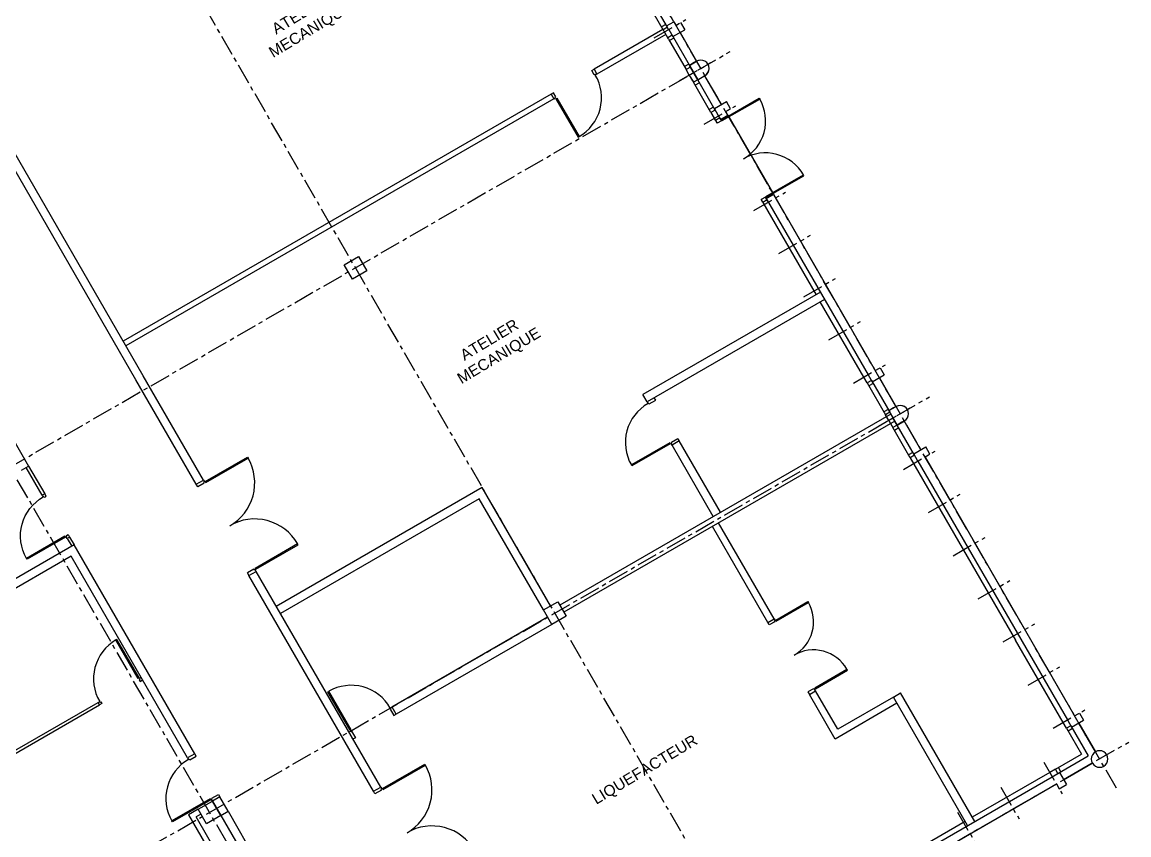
# Model space of a CAD drawing. Extents: x 1614 to 26454, y 2920 to 16595.
# Drawn here: x 9942 to 11940, y 9549 to 11017 of the extents above; entities that cross this region are included whole.
import ezdxf

# ---------------------------------------------------------------- set-up
doc = ezdxf.new("R2010")
doc.units = 0
doc.header["$MEASUREMENT"] = 0
doc.linetypes.add('AXES', pattern=[2, 1.25, -0.25, 0.25, -0.25])
doc.layers.get('0').update_dxf_attribs({"linetype": 'CONTINUOUS'})
for name, color, linetype in [('BA_APPUI_FENETRE', 140, 'CONTINUOUS'), ('BA_AXE_TRAME', 253, 'AXES'), ('BA_CLOISON_EXISTANTE', 4, 'CONTINUOUS'), ('BA_DOUBLAGE', 134, 'CONTINUOUS'), ('BA_MENUIS_EXTERIEURE', 6, 'CONTINUOUS'), ('BA_MENUIS_INTERIEURE', 202, 'CONTINUOUS'), ('BA_STRUCTURE', 5, 'CONTINUOUS'), ('TXT_REP_PIECE', 3, 'CONTINUOUS')]:
    doc.layers.add(name, color=color, linetype=linetype)

# ---------------------------------------------------------------- blocks, each defined once
blk = doc.blocks.new('baie2')
at = {"layer": 'BA_DOUBLAGE'}
blk.add_line((-12, 19), (0, 19), dxfattribs=at)
at = {"layer": 'BA_MENUIS_EXTERIEURE'}
for p, q in [((-78.3, 10), (-78.3, 19)), ((-12, 19), (-78.3, 19)), ((-12, 10), (-78.3, 10)), ((-72.3, 10), (-72.3, 19)), ((-18, 10), (-18, 19)), ((-12, 10), (-12, 19))]:
    blk.add_line(p, q, dxfattribs=at)
at = {"layer": 'BA_STRUCTURE'}
for p, q in [((-75, 0), (-75, 10)), ((0, 10), (-15, 10)), ((-15, 10), (-15, -15)), ((0, -15), (-15, -15)), ((0, -5), (0, -15))]:
    blk.add_line(p, q, dxfattribs=at)
blk = doc.blocks.new('P80_15')
for p, q in [((3.5, 96.5), (5.5, 96.5)), ((3.5, 16.5), (3.5, 96.5)), ((5.5, 16.5), (5.5, 96.6)), ((0, 0), (0, 15)), ((0, 15), (3.5, 15)), ((5, 0), (0, 0)), ((3.5, 16.5), (5.5, 16.5)), ((3.5, 15), (3.5, 13.5)), ((3.5, 13.5), (5, 13.5)), ((5, 13.5), (5, 0)), ((85, 13.5), (85, 0)), ((86.5, 13.5), (85, 13.5)), ((85, 0), (90, 0)), ((90, 15), (86.5, 15)), ((86.5, 15), (86.5, 13.5)), ((90, 0), (90, 15))]:
    blk.add_line(p, q)
for centre, radius, start, end in [((5.6, 15.7), 80.9, 359.5039, 90.0499), ((5, 13.5), 0, 270, 0), ((5.5, 16.5), 0, 270, 0)]:
    blk.add_arc(centre, radius, start, end)
blk = doc.blocks.new('P80_5')
for p, q in [((-5.5, 6.5), (-5.5, 86.6)), ((-3.5, 86.5), (-5.5, 86.5)), ((-3.5, 6.5), (-3.5, 86.5)), ((-90, 0), (-90, 5)), ((-90, 5), (-86.5, 5)), ((-85, 0), (-90, 0)), ((-86.5, 5), (-86.5, 3.5)), ((-86.5, 3.5), (-85, 3.5)), ((-85, 3.5), (-85, 0)), ((-3.5, 6.5), (-5.5, 6.5)), ((-5, 3.5), (-5, 0)), ((-3.5, 3.5), (-5, 3.5)), ((-5, 0), (0, 0)), ((0, 5), (-3.5, 5)), ((-3.5, 5), (-3.5, 3.5)), ((0, 0), (0, 5))]:
    blk.add_line(p, q)
for centre, radius, start, end in [((-5.6, 5.7), 80.9, 89.9501, 180.4961), ((-5.5, 6.5), 0, 180, 270), ((-5, 3.5), 0, 180, 270)]:
    blk.add_arc(centre, radius, start, end)
blk = doc.blocks.new('baie1')
at = {"layer": 'BA_APPUI_FENETRE'}
blk.add_line((7.5, -5), (82.5, -5), dxfattribs=at)
at = {"layer": 'BA_DOUBLAGE'}
for p, q in [((4.5, 19), (0, 19)), ((85.5, 19), (90, 19))]:
    blk.add_line(p, q, dxfattribs=at)
at = {"layer": 'BA_MENUIS_EXTERIEURE'}
for p, q in [((4.5, 19), (85.5, 19)), ((4.5, 10), (4.5, 19)), ((4.5, 10), (85.5, 10)), ((10.5, 10), (10.5, 19)), ((79.5, 10), (79.5, 19)), ((85.5, 10), (85.5, 19))]:
    blk.add_line(p, q, dxfattribs=at)
at = {"layer": 'BA_STRUCTURE'}
for points in [[(0, 10), (7.5, 10), (7.5, -5), (0, -5)], [(90, -5), (82.5, -5), (82.5, 10), (90, 10)]]:
    blk.add_lwpolyline(points, dxfattribs=at)

msp = doc.modelspace()

# ---------------------------------------------------------------- linework, layer by layer
at = {"layer": 'BA_APPUI_FENETRE'}
for p, q in [((11129.8, 10997.9), (11159.7, 10945.9)), ((11204.8, 10868), (11174.7, 10919.9)), ((11216, 10848.5), (11298.5, 10705.6)), ((11519.7, 10322.3), (11489.7, 10374.3)), ((11489.8, 10374.3), (11519.7, 10322.3)), ((11564.8, 10244.4), (11534.7, 10296.3)), ((11879.7, 9698.8), (11849.7, 9750.7)), ((11849.8, 9750.8), (11879.7, 9698.8)), ((11822.3, 9648.3), (11874.2, 9678.4)), ((11874.2, 9678.4), (11822.3, 9648.4))]:
    msp.add_line(p, q, dxfattribs=at)
at = {"layer": 'BA_AXE_TRAME', "ltscale": 30}
for p, q in [((11917.8, 9632.9), (9695.5, 13482.2)), ((11551.2, 8827.9), (9071.9, 13122.2)), ((11032, 8287.1), (8809.6, 12136.4)), ((11083.2, 10988.3), (11140.5, 11021.4)), ((11083.2, 10988.3), (11140.5, 11021.4)), ((9395.3, 9909.9), (11220.2, 10963.5)), ((11128.2, 10910.4), (11185.5, 10943.5)), ((11128.2, 10910.4), (11185.5, 10943.5)), ((11128.2, 10910.4), (11185.5, 10943.5)), ((11173.2, 10832.4), (11230.5, 10865.5)), ((11263.2, 10676.5), (11320.5, 10709.6)), ((11279.2, 10691), (11281.5, 10687.1)), ((11308.2, 10598.6), (11365.5, 10631.7)), ((11353.2, 10520.7), (11410.5, 10553.7)), ((11398.2, 10442.7), (11455.5, 10475.8)), ((11443.2, 10364.8), (11500.5, 10397.9)), ((9755.3, 9286.3), (11580.2, 10339.9)), ((11488.2, 10286.8), (11545.5, 10319.9)), ((11488.2, 10286.8), (11545.5, 10319.9)), ((11488.2, 10286.8), (11545.5, 10319.9)), ((11533.2, 10208.9), (11590.5, 10242)), ((11578.2, 10130.9), (11635.5, 10164)), ((11623.2, 10053), (11680.5, 10086.1)), ((11668.2, 9975.1), (11725.5, 10008.2)), ((11713.2, 9897.1), (11770.5, 9930.2)), ((11758.2, 9819.2), (11815.5, 9852.3)), ((11803.2, 9741.2), (11860.5, 9774.3)), ((9959.4, 8572.8), (11940.2, 9716.4)), ((11786.8, 9679.9), (11819.9, 9622.6)), ((11708.8, 9634.9), (11741.9, 9577.6)), ((11630.9, 9589.9), (11664, 9532.6))]:
    msp.add_line(p, q, dxfattribs=at)
at = {"layer": 'BA_CLOISON_EXISTANTE'}
for p, q in [((9978.3, 10162.2), (9949.3, 10212.4)), ((9953.7, 10214.9), (9982.7, 10164.7)), ((11299.5, 9938.9), (11199.5, 10112.1)), ((11288.2, 9932.4), (11188.2, 10105.6)), ((10023.3, 10084.2), (10031.6, 10070)), ((10027.7, 10086.7), (10035.9, 10072.5)), ((11409.7, 9721.9), (11363.3, 9802.4)), ((11414.5, 9739.7), (11374.5, 9808.9)), ((11515, 9797.7), (11414.5, 9739.7)), ((9692.7, 9564.9), (10079, 9787.9)), ((9695.2, 9560.5), (10081.5, 9783.5)), ((11521.5, 9786.4), (11409.7, 9721.9)), ((10259.7, 9594.9), (10242.4, 9584.9)), ((10242.4, 9584.9), (10244.9, 9580.5)), ((10242.4, 9584.9), (10314.9, 9459.3)), ((10264.7, 9586.2), (10256, 9581.2)), ((10318.5, 9472.9), (10256, 9581.2))]:
    msp.add_line(p, q, dxfattribs=at)
at = {"layer": 'BA_DOUBLAGE'}
for p, q in [((11109, 10985.9), (11101.5, 10998.9)), ((11146.5, 10920.9), (11140.7, 10931)), ((11146.5, 10920.9), (11140.7, 10931)), ((11146.5, 10920.9), (11140.7, 10931)), ((11146.5, 10920.9), (11152.3, 10910.8)), ((11146.5, 10920.9), (11154, 10907.9)), ((11146.5, 10920.9), (11152.3, 10910.8)), ((11146.5, 10920.9), (11152.3, 10910.8)), ((11146.5, 10920.9), (11152.3, 10910.8)), ((11185.5, 10853.4), (11191.5, 10843)), ((11185.5, 10853.4), (11193.7, 10839.1)), ((11193.7, 10839.1), (11191.5, 10843)), ((11279.2, 10691), (11375.5, 10524.3)), ((11461.5, 10375.3), (11383, 10511.3)), ((11506.5, 10297.4), (11500.7, 10307.5)), ((11506.5, 10297.4), (11500.7, 10307.5)), ((11506.5, 10297.4), (11500.7, 10307.5)), ((11506.5, 10297.4), (11512.3, 10287.3)), ((11506.5, 10297.4), (11512.3, 10287.3)), ((11506.5, 10297.4), (11512.3, 10287.3)), ((11506.5, 10297.4), (11514, 10284.4)), ((11506.5, 10297.4), (11512.3, 10287.3)), ((11545.5, 10229.8), (11735.5, 9900.7)), ((11821.5, 9751.8), (11735.5, 9900.7)), ((11827.5, 9741.4), (11821.5, 9751.8)), ((11797.3, 9661.6), (11657.5, 9580.9)), ((11807.7, 9667.6), (11797.3, 9661.6)), ((11408.9, 9437.4), (11644.5, 9573.4))]:
    msp.add_line(p, q, dxfattribs=at)
at = {"layer": 'BA_MENUIS_EXTERIEURE'}
for p, q in [((11115.3, 10993), (11107.5, 10988.5)), ((11115.3, 10993), (11148.4, 10935.5)), ((11109, 10985.9), (11140.7, 10931)), ((11118.3, 10987.8), (11110.5, 10983.3)), ((11145.4, 10940.7), (11137.7, 10936.2)), ((11148.4, 10935.5), (11140.7, 10931)), ((11161.8, 10912.4), (11154, 10907.9)), ((11193.3, 10857.9), (11161.8, 10912.4)), ((11185.5, 10853.4), (11154, 10907.9)), ((11164.8, 10907.2), (11157, 10902.7)), ((11205.1, 10840.4), (11272.6, 10879.4)), ((11206, 10838.7), (11273.7, 10877.7)), ((11272.6, 10879.4), (11273.6, 10877.7)), ((11190.3, 10863.1), (11182.5, 10858.6)), ((11193.3, 10857.9), (11185.5, 10853.4)), ((11201.5, 10843.6), (11193.7, 10839.1)), ((11193.7, 10839.1), (11196.7, 10833.9)), ((11196.7, 10833.9), (11194.3, 10838.1)), ((11204.5, 10838.4), (11196.7, 10833.9)), ((11203.3, 10837.6), (11196.7, 10833.9)), ((11201.5, 10843.6), (11204.5, 10838.4)), ((11202.1, 10842.6), (11203.8, 10839.6)), ((11205.1, 10840.4), (11206, 10838.7)), ((11285, 10701.8), (11352.7, 10740.9)), ((11286, 10700.2), (11353.6, 10739.2)), ((11353.6, 10739.2), (11352.6, 10740.9)), ((11284, 10700.7), (11276.2, 10696.2)), ((11282.8, 10699.9), (11276.2, 10696.2)), ((11276.2, 10696.2), (11278.7, 10692)), ((11279.2, 10691), (11276.2, 10696.2)), ((11287, 10695.5), (11279.2, 10691)), ((11287, 10695.5), (11284, 10700.7)), ((11286.5, 10696.5), (11284.8, 10699.4)), ((11286, 10700.2), (11285, 10701.8)), ((11505.4, 10317.2), (11497.7, 10312.7)), ((11508.4, 10312), (11500.7, 10307.5)), ((11521.8, 10288.9), (11514, 10284.4)), ((11545.5, 10229.8), (11514, 10284.4)), ((11524.8, 10283.7), (11517, 10279.2)), ((11553.3, 10234.3), (11521.8, 10288.9)), ((11550.3, 10239.5), (11542.5, 10235)), ((11553.3, 10234.3), (11545.5, 10229.8)), ((11835.3, 9745.9), (11827.5, 9741.4)), ((11827.5, 9741.4), (11854.5, 9694.6)), ((11838.3, 9740.7), (11830.5, 9736.2)), ((11835.3, 9745.9), (11866.8, 9691.3)), ((11807.7, 9667.6), (11854.5, 9694.6)), ((11812.2, 9659.8), (11866.8, 9691.3)), ((11812.2, 9659.8), (11807.7, 9667.6)), ((11817.4, 9662.8), (11812.9, 9670.6))]:
    msp.add_line(p, q, dxfattribs=at)
for centre, radius, start, end in [((11205.4, 10838.2), 78.9, 299.5039, 30.0499), ((11203.3, 10837.6), 0, 210, 300), ((11206, 10838.7), 0, 210, 300), ((11284.3, 10701.5), 78.9, 29.9501, 120.4961), ((11282.8, 10699.9), 0, 120, 210), ((11285, 10701.8), 0, 120, 210)]:
    msp.add_arc(centre, radius, start, end, dxfattribs=at)
at = {"layer": 'BA_MENUIS_INTERIEURE'}
for p, q in [((11099, 11003.2), (10974.8, 10931.5)), ((11104, 10994.5), (10979.8, 10922.8)), ((10970.5, 10929), (10974.8, 10931.5)), ((10974.8, 10931.5), (10979.8, 10922.8)), ((10974.7, 10921.6), (10970.5, 10929)), ((10976, 10922.4), (10974.7, 10921.6)), ((10976.8, 10921.1), (10976, 10922.4)), ((10979.8, 10922.8), (10976.8, 10921.1)), ((10896.9, 10886.5), (10124.3, 10440.4)), ((10901.9, 10877.8), (10129.3, 10431.8)), ((10901.2, 10889), (10896.9, 10886.5)), ((10896.9, 10886.5), (10901.9, 10877.8)), ((10905.4, 10881.6), (10901.2, 10889)), ((10901.9, 10877.8), (10904.9, 10879.6)), ((10904.1, 10880.9), (10905.4, 10881.6)), ((10904.9, 10879.6), (10904.1, 10880.9)), ((10905.7, 10878.3), (10907.4, 10879.3)), ((10905.7, 10878.3), (10945.7, 10809)), ((10907.4, 10879.3), (10947.5, 10809.9)), ((10945.7, 10809), (10947.4, 10810)), ((10272.6, 10186.9), (10348.8, 10230.9)), ((10273.7, 10185), (10350, 10229)), ((10348.8, 10230.9), (10349.9, 10229)), ((10256.2, 10181.9), (10269.2, 10189.4)), ((10259, 10177.1), (10256.2, 10181.9)), ((10270.5, 10183.8), (10259, 10177.1)), ((10269.2, 10189.4), (10271.1, 10186.1)), ((10271.1, 10186.1), (10269.7, 10185.2)), ((10269.7, 10185.2), (10270.5, 10183.8)), ((10272.6, 10186.9), (10273.7, 10185)), ((10362.8, 10030.7), (10439.1, 10074.7)), ((10363.9, 10028.8), (10440.1, 10072.8)), ((10440.1, 10072.8), (10439, 10074.7)), ((10360.2, 10028.5), (10348.6, 10021.8)), ((10348.6, 10021.8), (10351.4, 10017.1)), ((10352.7, 10014.7), (10348.6, 10021.8)), ((10351.4, 10017.1), (10364.4, 10024.6)), ((10361, 10027.1), (10360.2, 10028.5)), ((10362.4, 10027.9), (10361, 10027.1)), ((10364.4, 10024.6), (10362.4, 10027.9)), ((10363.9, 10028.8), (10362.8, 10030.7)), ((11302.6, 9936.6), (11360.6, 9970.1)), ((11303.6, 9934.8), (11361.6, 9968.3)), ((11360.6, 9970.1), (11361.6, 9968.3)), ((11288.2, 9932.4), (11299.5, 9938.9)), ((11290.7, 9928), (11288.2, 9932.4)), ((11300.7, 9933.8), (11290.7, 9928)), ((11299.5, 9938.9), (11301.3, 9935.8)), ((11301.3, 9935.8), (11300, 9935.1)), ((11300, 9935.1), (11300.7, 9933.8)), ((11302.6, 9936.6), (11303.6, 9934.8)), ((11373.1, 9814.5), (11431.1, 9848)), ((11374.1, 9812.7), (11432.1, 9846.2)), ((11432.1, 9846.2), (11431.1, 9848)), ((11370.7, 9812.5), (11360.8, 9806.8)), ((11371.5, 9811.2), (11370.7, 9812.5)), ((11372.8, 9812), (11371.5, 9811.2)), ((11374.5, 9808.9), (11372.8, 9812)), ((11374.1, 9812.7), (11373.1, 9814.5)), ((11360.8, 9806.8), (11363.3, 9802.4)), ((11363.3, 9802.4), (11374.5, 9808.9)), ((10592.6, 9632.5), (10668.8, 9676.5)), ((10593.7, 9630.6), (10670.1, 9674.7)), ((10668.8, 9676.5), (10669.9, 9674.6)), ((10576.3, 9627.5), (10589.3, 9635)), ((10589.3, 9635), (10591.2, 9631.7)), ((10591.2, 9631.7), (10589.8, 9630.9)), ((10592.6, 9632.5), (10593.7, 9630.6)), ((10579, 9622.8), (10576.3, 9627.5)), ((10590.6, 9629.4), (10579, 9622.8)), ((10589.8, 9630.9), (10590.6, 9629.4)), ((10300.7, 9583.9), (10313.7, 9591.4)), ((10300.7, 9583.9), (10353.2, 9492.9)), ((10313.7, 9591.4), (10366.2, 9500.4))]:
    msp.add_line(p, q, dxfattribs=at)
for centre, radius, start, end in [((10907.1, 10880), 80.9, 299.9501, 30.4961), ((10905.4, 10881.6), 0, 30, 120), ((10907.4, 10879.3), 0, 30, 120), ((10272.9, 10184.5), 89, 299.5039, 30.0499), ((10270.5, 10183.8), 0, 210, 300), ((10273.7, 10185), 0, 210, 300), ((10361.9, 10030.3), 89, 29.9501, 120.4961), ((10360.2, 10028.5), 0, 120, 210), ((10362.8, 10030.7), 0, 120, 210), ((11301.9, 9933.5), 69.1, 299.2744, 30.3005), ((11300.7, 9933.8), 0, 210, 300), ((11303.6, 9934.8), 0, 210, 300), ((11371, 9813.7), 69.1, 29.6995, 120.7256), ((11370.7, 9812.5), 0, 120, 210), ((11373.1, 9814.5), 0, 120, 210), ((10593, 9630.1), 89, 299.5039, 30.0499), ((10590.6, 9629.4), 0, 210, 300), ((10593.7, 9630.6), 0, 210, 300), ((10682, 9475.9), 89, 29.9501, 120.4961)]:
    msp.add_arc(centre, radius, start, end, dxfattribs=at)
at = {"layer": 'BA_STRUCTURE'}
for p, q in [((11130.9, 11015.9), (11138.4, 11002.9)), ((11109.3, 11003.4), (11116.8, 10990.4)), ((11116.8, 10990.4), (11138.4, 11002.9)), ((10160.4, 10377.9), (9828, 10953.7)), ((10147.4, 10370.4), (9815, 10946.2)), ((11159.8, 10945.9), (11146.8, 10938.4)), ((11146.8, 10938.4), (11159.8, 10945.9)), ((11159.8, 10945.9), (11146.8, 10938.4)), ((11159.8, 10945.9), (11146.8, 10938.4)), ((11159.8, 10945.9), (11146.8, 10938.4)), ((11146.8, 10938.4), (11159.8, 10945.9)), ((11159.8, 10945.9), (11146.8, 10938.4)), ((11159.8, 10945.9), (11146.8, 10938.4)), ((11146.8, 10938.4), (11159.8, 10945.9)), ((11155.4, 10943.4), (11146.8, 10938.4)), ((11155.4, 10943.4), (11146.8, 10938.4)), ((11155.4, 10943.4), (11146.8, 10938.4)), ((11155.4, 10943.4), (11146.8, 10938.4)), ((11155.4, 10943.4), (11146.8, 10938.4)), ((11155.4, 10943.4), (11146.8, 10938.4)), ((11155.4, 10943.4), (11146.8, 10938.4)), ((11155.4, 10943.4), (11146.8, 10938.4)), ((11155.4, 10943.4), (11146.8, 10938.4)), ((11161.8, 10912.4), (11146.8, 10938.4)), ((11146.8, 10938.4), (11154.3, 10925.4)), ((11146.8, 10938.4), (11154.3, 10925.4)), ((11161.8, 10912.4), (11146.8, 10938.4)), ((11146.8, 10938.4), (11154.3, 10925.4)), ((11146.8, 10938.4), (11154.3, 10925.4)), ((11146.8, 10938.4), (11161.8, 10912.4)), ((11161.8, 10912.4), (11154.3, 10925.4)), ((11161.8, 10912.4), (11154.3, 10925.4)), ((11161.8, 10912.4), (11174.8, 10920)), ((11161.8, 10912.4), (11174.8, 10920)), ((11161.8, 10912.4), (11174.8, 10920)), ((11174.8, 10919.9), (11161.8, 10912.4)), ((11174.8, 10919.9), (11161.8, 10912.4)), ((11174.8, 10919.9), (11161.8, 10912.4)), ((11170.4, 10917.4), (11161.8, 10912.4)), ((11170.4, 10917.4), (11161.8, 10912.4)), ((11170.4, 10917.4), (11161.8, 10912.4)), ((11170.4, 10917.4), (11161.8, 10912.4)), ((11170.4, 10917.4), (11161.8, 10912.4)), ((11170.4, 10917.4), (11161.8, 10912.4)), ((11191.8, 10860.5), (11213.4, 10873)), ((11220.9, 10860), (11213.4, 10873)), ((11199.3, 10847.5), (11191.8, 10860.5)), ((11212.3, 10855), (11220.9, 10860)), ((11285.5, 10698.1), (11469.3, 10379.8)), ((11298.5, 10705.6), (11482.3, 10387.3)), ((9682.2, 10685.1), (9953.7, 10214.9)), ((11383.3, 10528.8), (11062.8, 10343.8)), ((11390.8, 10515.8), (11070.3, 10330.8)), ((11478.5, 10393.8), (11482.3, 10387.3)), ((10269.2, 10189.4), (10160.4, 10377.9)), ((10256.2, 10181.9), (10147.4, 10370.4)), ((11070.3, 10330.8), (11062.8, 10343.8)), ((11519.8, 10322.4), (11506.8, 10314.9)), ((11506.8, 10314.9), (11519.8, 10322.4)), ((11506.8, 10314.9), (11519.8, 10322.4)), ((11519.8, 10322.4), (11506.8, 10314.9)), ((11519.8, 10322.4), (11506.8, 10314.9)), ((11506.8, 10314.9), (11519.8, 10322.4)), ((11519.8, 10322.4), (11506.8, 10314.9)), ((11519.8, 10322.4), (11506.8, 10314.9)), ((11519.8, 10322.4), (11506.8, 10314.9)), ((11506.8, 10314.9), (11519.8, 10322.4)), ((11519.8, 10322.4), (11506.8, 10314.9)), ((11515.4, 10319.9), (11506.8, 10314.9)), ((11515.4, 10319.9), (11506.8, 10314.9)), ((11515.4, 10319.9), (11506.8, 10314.9)), ((11515.4, 10319.9), (11506.8, 10314.9)), ((11515.4, 10319.9), (11506.8, 10314.9)), ((11515.4, 10319.9), (11506.8, 10314.9)), ((11515.4, 10319.9), (11506.8, 10314.9)), ((11515.4, 10319.9), (11506.8, 10314.9)), ((11515.4, 10319.9), (11506.8, 10314.9)), ((11515.4, 10319.9), (11506.8, 10314.9)), ((11515.4, 10319.9), (11506.8, 10314.9)), ((11521.8, 10288.9), (11506.8, 10314.9)), ((11506.8, 10314.9), (11521.8, 10288.9)), ((11506.8, 10314.9), (11521.8, 10288.9)), ((11506.8, 10314.9), (11514.3, 10301.9)), ((11506.8, 10314.9), (11514.3, 10301.9)), ((11521.8, 10288.9), (11506.8, 10314.9)), ((11506.8, 10314.9), (11514.3, 10301.9)), ((11506.8, 10314.9), (11514.3, 10301.9)), ((11521.8, 10288.9), (11506.8, 10314.9)), ((11510.3, 10308.8), (10912.7, 9963.8)), ((11517.8, 10295.8), (10920.2, 9950.8)), ((11521.8, 10288.9), (11514.3, 10301.9)), ((11521.8, 10288.9), (11514.3, 10301.9)), ((11521.8, 10288.9), (11534.8, 10296.4)), ((11534.8, 10296.4), (11521.8, 10288.9)), ((11534.8, 10296.4), (11521.8, 10288.9)), ((11521.8, 10288.9), (11534.8, 10296.4)), ((11534.8, 10296.4), (11521.8, 10288.9)), ((11534.8, 10296.4), (11521.8, 10288.9)), ((11521.8, 10288.9), (11534.8, 10296.4)), ((11521.8, 10288.9), (11534.8, 10296.4)), ((11530.4, 10293.9), (11521.8, 10288.9)), ((11530.4, 10293.9), (11521.8, 10288.9)), ((11530.4, 10293.9), (11521.8, 10288.9)), ((11530.4, 10293.9), (11521.8, 10288.9)), ((11530.4, 10293.9), (11521.8, 10288.9)), ((11530.4, 10293.9), (11521.8, 10288.9)), ((11530.4, 10293.9), (11521.8, 10288.9)), ((11530.4, 10293.9), (11521.8, 10288.9)), ((11189.8, 10123.8), (11115.3, 10252.8)), ((11202.8, 10131.3), (11128.3, 10260.3)), ((11551.8, 10236.9), (11573.4, 10249.4)), ((11559.3, 10223.9), (11551.8, 10236.9)), ((11572.3, 10231.4), (11580.9, 10236.4)), ((11572.3, 10231.4), (11842.3, 9763.8)), ((11580.9, 10236.4), (11573.4, 10249.4)), ((9940.7, 10207.4), (9953.7, 10214.9)), ((11559.3, 10223.9), (11829.3, 9756.3)), ((10772.7, 10176.3), (10400.8, 9961.5)), ((10896.2, 9962.4), (10772.7, 10176.3)), ((10767.2, 10155.8), (10408.3, 9948.5)), ((10883.2, 9954.9), (10767.2, 10155.8)), ((10035.9, 10072.5), (9538, 9785)), ((10253.7, 9695.3), (10035.9, 10072.5)), ((10030.4, 10052), (9558.4, 9779.5)), ((10240.7, 9687.8), (10030.4, 10052)), ((10576.3, 9627.5), (10351.4, 10017.1)), ((10589.3, 9635), (10364.4, 10024.6)), ((10890.7, 9941.9), (10609.7, 9779.6)), ((10898.2, 9928.9), (10617.2, 9766.6)), ((11515, 9797.7), (11528, 9805.2)), ((11649, 9565.6), (11515, 9797.7)), ((11662, 9573.1), (11528, 9805.2)), ((11829.3, 9756.3), (11836.8, 9743.3)), ((11836.8, 9743.3), (11858.4, 9755.8)), ((11838.5, 9770.3), (11842.3, 9763.8)), ((11842.3, 9763.8), (11850.9, 9768.8)), ((11850.9, 9768.8), (11858.4, 9755.8)), ((11411, 9428.2), (11801.8, 9653.8)), ((11801.8, 9653.8), (11814.8, 9661.3)), ((11814.8, 9661.3), (11827.3, 9639.7)), ((11418.5, 9415.2), (11809.3, 9640.8)), ((11802.8, 9637.1), (11809.3, 9640.8)), ((11809.3, 9640.8), (11814.3, 9632.2)), ((11814.3, 9632.2), (11827.3, 9639.7)), ((10313.7, 9591.4), (10298.7, 9617.4)), ((10300.7, 9583.9), (10285.7, 9609.9))]:
    msp.add_line(p, q, dxfattribs=at)
for points in [[(11199.3, 10847.5), (11203, 10841), (11216, 10848.5), (11212.3, 10855)], [(11289.3, 10691.6), (11285.5, 10698.1), (11298.5, 10705.6), (11302.3, 10699.1)]]:
    msp.add_lwpolyline(points, dxfattribs=at)
for points in [[(10549.2, 10593.4), (10564.2, 10567.4), (10538.2, 10552.4), (10523.2, 10578.4)], [(10909.2, 9969.9), (10924.2, 9943.9), (10898.2, 9928.9), (10883.2, 9954.9)], [(10285.7, 9609.9), (10300.7, 9583.9), (10274.7, 9568.9), (10259.7, 9594.9)]]:
    msp.add_lwpolyline(points, close=True, dxfattribs=at)
for centre, start, end in [((11167.3, 10932.9), 300, 120.299), ((11167.3, 10932.9), 299.701, 120), ((11167.3, 10932.9), 299.701, 120), ((11527.3, 10309.4), 300, 120.299), ((11527.3, 10309.4), 300, 120.299), ((11527.3, 10309.4), 299.701, 120), ((11527.3, 10309.4), 299.701, 120), ((11527.3, 10309.4), 299.701, 120), ((11887.3, 9685.8), 120, 300.299), ((11887.3, 9685.8), 300, 120.299), ((11887.3, 9685.8), 299.701, 120)]:
    msp.add_arc(centre, 15, start, end, dxfattribs=at)

# ---------------------------------------------------------------- block references
at = {"layer": 'BA_MENUIS_INTERIEURE'}
for name, p, rotation in [('P80_15', (11128.3, 10260.3), 120.0000000000001), ('P80_5', (10159.4, 9828.5), 30.00000000000006), ('P80_15', (10539.3, 9721.6), 29.99999999999997), ('P80_15', (10298.7, 9617.4), 120)]:
    msp.add_blockref(name, p, dxfattribs=dict(at, rotation=rotation))
at = {"layer": 'BA_MENUIS_INTERIEURE', "xscale": -1, "rotation": 119.9999999904068}
msp.add_blockref('P80_5', (10027.7, 10086.7), dxfattribs=at)
at = {"layer": 'BA_STRUCTURE'}
for name, p, rotation in [('baie1', (11117.9, 11008.4), 120.0000000047966), ('baie2', (11477.9, 10384.8), 119.9999999952034)]:
    msp.add_blockref(name, p, dxfattribs=dict(at, rotation=rotation))

# ---------------------------------------------------------------- texts
at = {"layer": 'TXT_REP_PIECE', "char_height": 20, "width": 224.767, "attachment_point": 5, "rotation": 31}
for s, insert in [('{\\fArial|b0|i0|c0|p34;ATELIER MECANIQUE}', (10455.2, 11015.7)), ('{\\fArial|b0|i0|c0|p34;ATELIER MECANIQUE}', (10795.3, 10426.5)), ('{\\fArial|b0|i0|c0|p34;LIQUEFACTEUR}', (11067.2, 9664.7))]:
    msp.add_mtext(s, dxfattribs=dict(at, insert=insert))

doc.saveas('drawing.dxf')
